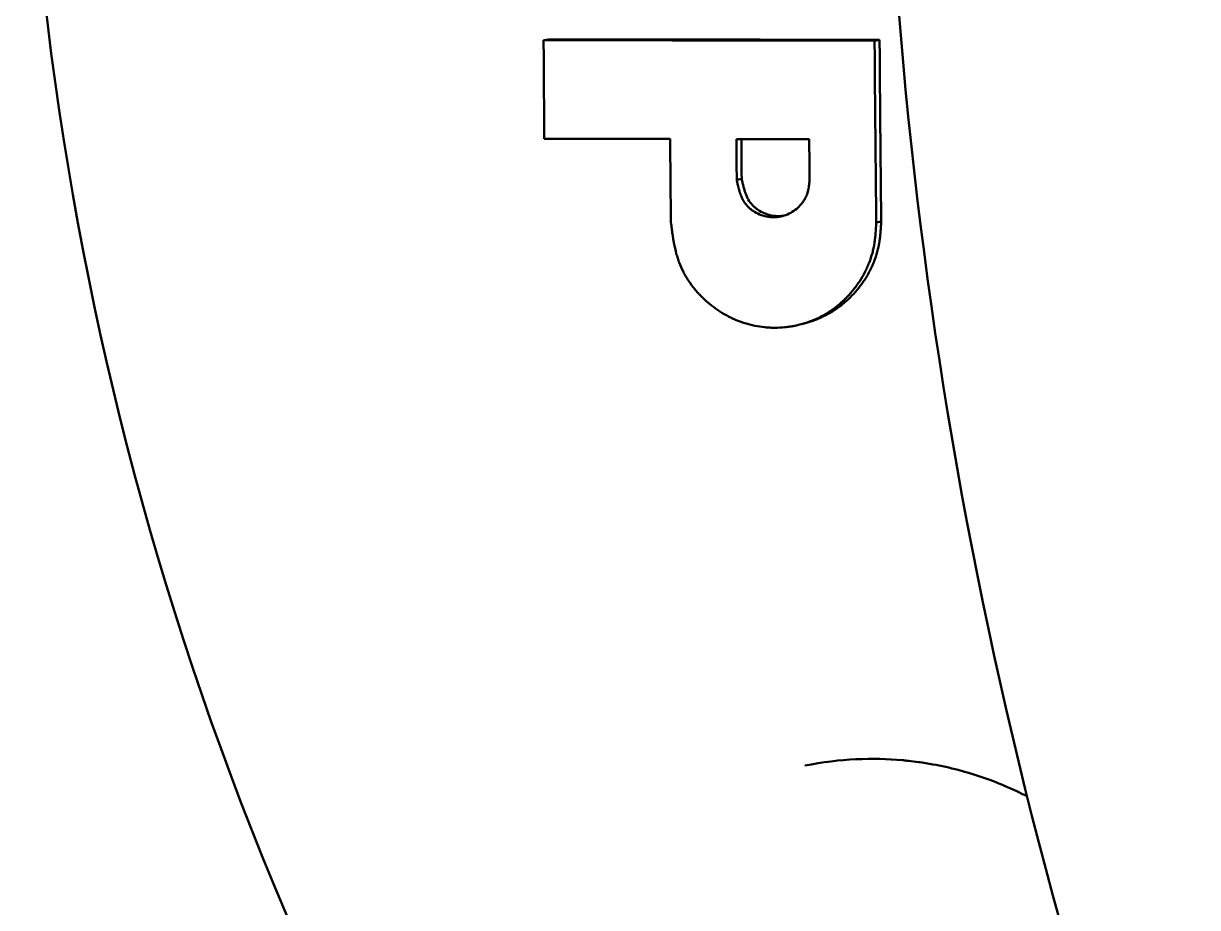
# Model space of a CAD drawing. Header units: millimetres. Extents: x 1510 to 10524, y 7125 to 13164.
# Drawn here: x 4993.7 to 4998.89, y 10933.52 to 10937.43 of the extents above; entities that cross this region are included whole.
import ezdxf

# ---------------------------------------------------------------- set-up
doc = ezdxf.new("R2010")
doc.units = ezdxf.units.MM
doc.header["$LTSCALE"] = 4
doc.layers.add('Visible (ISO)', color=7, linetype='Continuous', lineweight=50)

msp = doc.modelspace()

# ---------------------------------------------------------------- linework, layer by layer
at = {"layer": 'Visible (ISO)'}
for p, q in [((4996.0192, 10937.3596), (4995.997, 10937.3563)), ((4997.4817, 10937.3577), (4997.4595, 10937.3539)), ((4996.8723, 10936.744), (4996.8503, 10936.7393)), ((4997.4888, 10936.5555), (4997.467, 10936.5501)), ((4997.1594, 10936.108), (4997.1378, 10936.1019))]:
    msp.add_line(p, q, dxfattribs=at)
for centre, radius, start, end in [((5008.1988, 10939.1814), 14.5, 147.76905, 212.23095), ((5018.8488, 10939.1814), 21.35, 159.22944, 200.77056)]:
    msp.add_arc(centre, radius, start, end, dxfattribs=at)
for centre, major_axis, ratio, start_param, end_param in [((5009.0354, 10939.2777), (0.0653, 53.6427), 0.227351, 1.61505, 1.618411), ((5008.6413, 10939.2783), (0.0669, 53.5479), 0.219974, 1.615139, 1.618417), ((5009.032, 10939.2834), (-0.062, -52.3069), 0.226946, 4.757879, 4.761327)]:
    msp.add_ellipse(centre, major_axis=major_axis, ratio=ratio, start_param=start_param, end_param=end_param, dxfattribs=at)
for points, knots in [([(4996.0001, 10936.9208), (4995.9996, 10936.9934), (4995.999, 10937.066), (4995.9979, 10937.2111), (4995.9975, 10937.2837), (4995.997, 10937.3563)], [-0.4357829, -0.4357829, -0.4357829, -0.4357829, -0.2178914, -0.2178914, 0, 0, 0, 0]), ([(4997.4595, 10937.3539), (4997.4605, 10937.22), (4997.4617, 10937.0863), (4997.4641, 10936.8183), (4997.4655, 10936.6842), (4997.467, 10936.5501)], [-0.8046423, -0.8046423, -0.8046423, -0.8046423, -0.4028699, -0.4028699, 0, 0, 0, 0]), ([(4997.4817, 10937.3577), (4997.4827, 10937.2242), (4997.4837, 10937.0908), (4997.4861, 10936.8231), (4997.4874, 10936.6891), (4997.4888, 10936.5555)], [-0.8021992, -0.8021992, -0.8021992, -0.8021992, -0.4015141, -0.4015141, 0, 0, 0, 0]), ([(4996.5595, 10936.5516), (4996.5589, 10936.613), (4996.5583, 10936.6744), (4996.5571, 10936.7971), (4996.5566, 10936.8585), (4996.5561, 10936.9199)], [-0.3686791, -0.3686791, -0.3686791, -0.3686791, -0.1843396, -0.1843396, 0, 0, 0, 0]), ([(4997.1723, 10936.7387), (4997.1717, 10936.7317), (4997.1711, 10936.7256), (4997.1705, 10936.7203), (4997.1702, 10936.7176), (4997.1699, 10936.7152), (4997.1696, 10936.713), (4997.1695, 10936.7119), (4997.1693, 10936.7108), (4997.1692, 10936.7098), (4997.1691, 10936.7093), (4997.1691, 10936.7089), (4997.169, 10936.7084), (4997.1689, 10936.7079), (4997.1689, 10936.7077), (4997.1688, 10936.707), (4997.1687, 10936.7068), (4997.1687, 10936.7063), (4997.1686, 10936.7059), (4997.1685, 10936.7056), (4997.1685, 10936.7052), (4997.1684, 10936.7049), (4997.1683, 10936.7041), (4997.1682, 10936.7034), (4997.1681, 10936.7028), (4997.1678, 10936.7012), (4997.1675, 10936.6998), (4997.1673, 10936.6987), (4997.1667, 10936.6958), (4997.1663, 10936.6938), (4997.1655, 10936.6908), (4997.1649, 10936.6882), (4997.1642, 10936.6857), (4997.1635, 10936.6833), (4997.1628, 10936.6809), (4997.1621, 10936.6788), (4997.1612, 10936.6764), (4997.1607, 10936.6752), (4997.1602, 10936.6739), (4997.1598, 10936.6727), (4997.1593, 10936.6715), (4997.1588, 10936.6703), (4997.1583, 10936.6691), (4997.1572, 10936.6667), (4997.1561, 10936.6643), (4997.1549, 10936.6619), (4997.1526, 10936.6572), (4997.1499, 10936.6524), (4997.147, 10936.6479), (4997.1456, 10936.6456), (4997.1441, 10936.6435), (4997.1426, 10936.6413), (4997.141, 10936.6391), (4997.1394, 10936.637), (4997.1378, 10936.6349), (4997.1344, 10936.6307), (4997.1309, 10936.6266), (4997.1271, 10936.6227), (4997.112, 10936.6071), (4997.0944, 10936.5949), (4997.0749, 10936.5866), (4997.0652, 10936.5824), (4997.0552, 10936.5793), (4997.045, 10936.5772), (4997.0347, 10936.575), (4997.0242, 10936.574), (4997.0136, 10936.5739), (4996.9922, 10936.5739), (4996.9712, 10936.5781), (4996.951, 10936.5865), (4996.9409, 10936.5907), (4996.9316, 10936.5957), (4996.9225, 10936.6018), (4996.918, 10936.6049), (4996.9136, 10936.6082), (4996.9096, 10936.6115), (4996.9055, 10936.615), (4996.9018, 10936.6185), (4996.8982, 10936.6223), (4996.8947, 10936.6261), (4996.8913, 10936.63), (4996.8883, 10936.6342), (4996.8867, 10936.6363), (4996.8852, 10936.6384), (4996.8838, 10936.6406), (4996.8831, 10936.6417), (4996.8824, 10936.6428), (4996.8817, 10936.6439), (4996.881, 10936.6451), (4996.8803, 10936.6463), (4996.8797, 10936.6474), (4996.8794, 10936.6479), (4996.8791, 10936.6484), (4996.8788, 10936.6489), (4996.8785, 10936.6495), (4996.8782, 10936.65), (4996.8779, 10936.6506), (4996.8774, 10936.6516), (4996.8768, 10936.6527), (4996.8762, 10936.6539), (4996.8751, 10936.6561), (4996.8739, 10936.6585), (4996.8729, 10936.6608), (4996.8718, 10936.6632), (4996.8708, 10936.6656), (4996.8697, 10936.6682), (4996.8692, 10936.6694), (4996.8687, 10936.6707), (4996.8682, 10936.672), (4996.868, 10936.6727), (4996.8677, 10936.6733), (4996.8675, 10936.674), (4996.8673, 10936.6747), (4996.867, 10936.6754), (4996.8668, 10936.676), (4996.8666, 10936.6766), (4996.8664, 10936.6771), (4996.8662, 10936.6777), (4996.866, 10936.6782), (4996.8658, 10936.6788), (4996.8656, 10936.6794), (4996.8652, 10936.6805), (4996.8648, 10936.6817), (4996.8644, 10936.6829), (4996.8636, 10936.6853), (4996.8629, 10936.6879), (4996.8621, 10936.6904), (4996.8614, 10936.693), (4996.8606, 10936.6957), (4996.8598, 10936.6984), (4996.8595, 10936.6998), (4996.8591, 10936.7012), (4996.8587, 10936.7027), (4996.8585, 10936.7034), (4996.8584, 10936.7041), (4996.8582, 10936.7048), (4996.8581, 10936.7052), (4996.858, 10936.7056), (4996.8579, 10936.7059), (4996.8578, 10936.7063), (4996.8577, 10936.7068), (4996.8576, 10936.707), (4996.8575, 10936.7077), (4996.8574, 10936.7078), (4996.8573, 10936.7083), (4996.8572, 10936.7088), (4996.8571, 10936.7092), (4996.857, 10936.7097), (4996.8567, 10936.7106), (4996.8565, 10936.7117), (4996.8562, 10936.7128), (4996.8558, 10936.7148), (4996.8552, 10936.7173), (4996.8545, 10936.7201), (4996.8533, 10936.7256), (4996.8518, 10936.7326), (4996.8503, 10936.7393)], [0, 0, 0, 0, 0.03125, 0.03125, 0.03125, 0.046875, 0.046875, 0.046875, 0.054688, 0.054688, 0.054688, 0.058594, 0.058594, 0.058594, 0.0625, 0.0625, 0.0625, 0.063754, 0.063754, 0.063754, 0.065088, 0.065088, 0.065088, 0.06804, 0.06804, 0.06804, 0.075431, 0.075431, 0.075431, 0.093744, 0.093744, 0.093744, 0.109375, 0.109375, 0.109375, 0.125, 0.125, 0.125, 0.132427, 0.132427, 0.132427, 0.140268, 0.140268, 0.140268, 0.156249, 0.156249, 0.156249, 0.1875, 0.1875, 0.1875, 0.203333, 0.203333, 0.203333, 0.218945, 0.218945, 0.218945, 0.25, 0.25, 0.25, 0.375, 0.375, 0.375, 0.437602, 0.437602, 0.437602, 0.5, 0.5, 0.5, 0.625, 0.625, 0.625, 0.6875, 0.6875, 0.6875, 0.718522, 0.718522, 0.718522, 0.75, 0.75, 0.75, 0.78125, 0.78125, 0.78125, 0.796875, 0.796875, 0.796875, 0.804687, 0.804687, 0.804687, 0.8125, 0.8125, 0.8125, 0.816686, 0.816686, 0.816686, 0.82071, 0.82071, 0.82071, 0.828468, 0.828468, 0.828468, 0.84375, 0.84375, 0.84375, 0.859375, 0.859375, 0.859375, 0.867187, 0.867187, 0.867187, 0.871094, 0.871094, 0.871094, 0.875, 0.875, 0.875, 0.879473, 0.879473, 0.879473, 0.883593, 0.883593, 0.883593, 0.891274, 0.891274, 0.891274, 0.90625, 0.90625, 0.90625, 0.921875, 0.921875, 0.921875, 0.929687, 0.929687, 0.929687, 0.933594, 0.933594, 0.933594, 0.935547, 0.935547, 0.935547, 0.9375, 0.9375, 0.9375, 0.94353, 0.94353, 0.94353, 0.948542, 0.948542, 0.948542, 0.957111, 0.957111, 0.957111, 0.97177, 0.97177, 0.97177, 1, 1, 1, 1]), ([(4997.0597, 10936.581), (4997.0518, 10936.5797), (4997.0437, 10936.5791), (4997.0355, 10936.579), (4997.0141, 10936.579), (4996.9932, 10936.5831), (4996.9729, 10936.5916), (4996.9627, 10936.5958), (4996.9533, 10936.6009), (4996.9444, 10936.6068), (4996.94, 10936.6098), (4996.9356, 10936.6131), (4996.9316, 10936.6165), (4996.9275, 10936.6199), (4996.9237, 10936.6235), (4996.9201, 10936.6273), (4996.913, 10936.6348), (4996.9069, 10936.6431), (4996.9016, 10936.6523), (4996.9013, 10936.6528), (4996.9011, 10936.6533), (4996.9008, 10936.6538), (4996.9005, 10936.6544), (4996.9002, 10936.6549), (4996.8999, 10936.6555), (4996.8993, 10936.6565), (4996.8987, 10936.6576), (4996.8981, 10936.6588), (4996.897, 10936.661), (4996.8959, 10936.6633), (4996.8948, 10936.6657), (4996.8927, 10936.6705), (4996.8907, 10936.6755), (4996.8887, 10936.6808), (4996.8885, 10936.6815), (4996.8884, 10936.682), (4996.8882, 10936.6825), (4996.888, 10936.6831), (4996.8878, 10936.6837), (4996.8876, 10936.6842), (4996.8872, 10936.6854), (4996.8868, 10936.6866), (4996.8864, 10936.6878), (4996.8856, 10936.6901), (4996.8849, 10936.6926), (4996.8841, 10936.6952), (4996.8826, 10936.7004), (4996.8811, 10936.7059), (4996.8796, 10936.7118), (4996.8794, 10936.7126), (4996.8794, 10936.7127), (4996.8793, 10936.7131), (4996.8792, 10936.7136), (4996.8791, 10936.714), (4996.8789, 10936.7145), (4996.8787, 10936.7155), (4996.8785, 10936.7165), (4996.8782, 10936.7176), (4996.8777, 10936.7198), (4996.8771, 10936.7222), (4996.8765, 10936.7249), (4996.8753, 10936.7303), (4996.8739, 10936.7366), (4996.8723, 10936.744)], [0.4519443, 0.4519443, 0.4519443, 0.4519443, 0.5, 0.5, 0.5, 0.625, 0.625, 0.625, 0.6875, 0.6875, 0.6875, 0.71875, 0.71875, 0.71875, 0.75, 0.75, 0.75, 0.8125, 0.8125, 0.8125, 0.8164062, 0.8164062, 0.8164062, 0.8203125, 0.8203125, 0.8203125, 0.828125, 0.828125, 0.828125, 0.84375, 0.84375, 0.84375, 0.875, 0.875, 0.875, 0.8789062, 0.8789062, 0.8789062, 0.8828125, 0.8828125, 0.8828125, 0.890625, 0.890625, 0.890625, 0.90625, 0.90625, 0.90625, 0.9375, 0.9375, 0.9375, 0.9414062, 0.9414062, 0.9414062, 0.9453125, 0.9453125, 0.9453125, 0.953125, 0.953125, 0.953125, 0.96875, 0.96875, 0.96875, 1, 1, 1, 1]), ([(4997.467, 10936.5501), (4997.4659, 10936.5307), (4997.4649, 10936.5156), (4997.464, 10936.5048), (4997.464, 10936.5044), (4997.464, 10936.5037), (4997.4639, 10936.5032), (4997.4639, 10936.5027), (4997.4638, 10936.5022), (4997.4638, 10936.5017), (4997.4637, 10936.5006), (4997.4636, 10936.4996), (4997.4635, 10936.4986), (4997.4633, 10936.4966), (4997.4632, 10936.4946), (4997.463, 10936.4926), (4997.4626, 10936.4886), (4997.4622, 10936.4848), (4997.4618, 10936.4811), (4997.4609, 10936.4736), (4997.46, 10936.4665), (4997.4589, 10936.4598), (4997.4588, 10936.459), (4997.4586, 10936.458), (4997.4585, 10936.457), (4997.4583, 10936.4561), (4997.4582, 10936.4552), (4997.458, 10936.4543), (4997.4577, 10936.4524), (4997.4574, 10936.4506), (4997.4571, 10936.4487), (4997.4564, 10936.445), (4997.4557, 10936.4413), (4997.4549, 10936.4377), (4997.4533, 10936.4303), (4997.4516, 10936.423), (4997.4496, 10936.4158), (4997.4457, 10936.4012), (4997.4409, 10936.3869), (4997.4354, 10936.3727), (4997.434, 10936.3692), (4997.4326, 10936.3658), (4997.4311, 10936.3623), (4997.4297, 10936.3589), (4997.4282, 10936.3554), (4997.4266, 10936.352), (4997.4235, 10936.3452), (4997.4203, 10936.3384), (4997.4168, 10936.3317), (4997.4099, 10936.3183), (4997.4023, 10936.3051), (4997.3939, 10936.2922), (4997.3918, 10936.289), (4997.3898, 10936.2859), (4997.3877, 10936.2828), (4997.3856, 10936.2797), (4997.3834, 10936.2766), (4997.3812, 10936.2736), (4997.3768, 10936.2675), (4997.3723, 10936.2615), (4997.3677, 10936.2556), (4997.3583, 10936.2439), (4997.3484, 10936.2326), (4997.338, 10936.2217), (4997.3275, 10936.2109), (4997.3167, 10936.2007), (4997.3054, 10936.1911), (4997.294, 10936.1815), (4997.2823, 10936.1724), (4997.27, 10936.1639), (4997.2578, 10936.1554), (4997.2453, 10936.1477), (4997.2323, 10936.1405), (4997.2194, 10936.1334), (4997.206, 10936.1269), (4997.1922, 10936.121), (4997.1854, 10936.1181), (4997.1786, 10936.1154), (4997.1716, 10936.1129), (4997.1647, 10936.1103), (4997.1577, 10936.1079), (4997.1506, 10936.1057), (4997.1365, 10936.1013), (4997.122, 10936.0976), (4997.1074, 10936.0946), (4997.1, 10936.0931), (4997.0928, 10936.0918), (4997.0855, 10936.0907), (4997.0782, 10936.0896), (4997.0708, 10936.0887), (4997.0634, 10936.088), (4997.0487, 10936.0865), (4997.0338, 10936.0857), (4997.0188, 10936.0858), (4997.0113, 10936.0858), (4997.004, 10936.086), (4996.9965, 10936.0864), (4996.9891, 10936.0867), (4996.9817, 10936.0873), (4996.9743, 10936.0881), (4996.9595, 10936.0896), (4996.9448, 10936.0918), (4996.9301, 10936.0948), (4996.9154, 10936.0978), (4996.901, 10936.1015), (4996.8868, 10936.1059), (4996.8725, 10936.1103), (4996.8585, 10936.1155), (4996.8447, 10936.1214), (4996.8378, 10936.1243), (4996.8311, 10936.1274), (4996.8244, 10936.1306), (4996.8177, 10936.1339), (4996.811, 10936.1373), (4996.8045, 10936.1409), (4996.7913, 10936.1481), (4996.7785, 10936.1559), (4996.7659, 10936.1645), (4996.7533, 10936.173), (4996.7413, 10936.182), (4996.7296, 10936.1917), (4996.718, 10936.2013), (4996.7067, 10936.2116), (4996.6959, 10936.2224), (4996.6932, 10936.2251), (4996.6904, 10936.2279), (4996.6877, 10936.2307), (4996.6851, 10936.2335), (4996.6824, 10936.2364), (4996.6798, 10936.2392), (4996.6746, 10936.2449), (4996.6696, 10936.2507), (4996.6648, 10936.2566), (4996.6551, 10936.2684), (4996.6461, 10936.2805), (4996.6378, 10936.293), (4996.6368, 10936.2946), (4996.6356, 10936.2962), (4996.6346, 10936.2979), (4996.6335, 10936.2995), (4996.6325, 10936.3011), (4996.6315, 10936.3028), (4996.6294, 10936.306), (4996.6274, 10936.3093), (4996.6255, 10936.3126), (4996.6216, 10936.3192), (4996.6179, 10936.3259), (4996.6145, 10936.3326), (4996.6075, 10936.346), (4996.6015, 10936.3596), (4996.5963, 10936.3735), (4996.596, 10936.3743), (4996.5957, 10936.375), (4996.5954, 10936.3758), (4996.5952, 10936.3766), (4996.5949, 10936.3774), (4996.5946, 10936.3782), (4996.594, 10936.3798), (4996.5935, 10936.3814), (4996.5929, 10936.383), (4996.5918, 10936.3862), (4996.5907, 10936.3895), (4996.5896, 10936.3929), (4996.5875, 10936.3997), (4996.5854, 10936.4067), (4996.5835, 10936.414), (4996.5796, 10936.4285), (4996.5761, 10936.4441), (4996.573, 10936.4608), (4996.5729, 10936.4613), (4996.5728, 10936.4616), (4996.5727, 10936.4621), (4996.5726, 10936.4625), (4996.5726, 10936.4629), (4996.5725, 10936.4633), (4996.5723, 10936.4641), (4996.5722, 10936.465), (4996.572, 10936.4658), (4996.5717, 10936.4675), (4996.5714, 10936.4693), (4996.5711, 10936.471), (4996.5705, 10936.4745), (4996.5699, 10936.4782), (4996.5693, 10936.482), (4996.5681, 10936.4895), (4996.5668, 10936.4975), (4996.5656, 10936.506), (4996.5656, 10936.5061), (4996.5656, 10936.5061), (4996.5656, 10936.5061), (4996.5655, 10936.5065), (4996.5655, 10936.5071), (4996.5654, 10936.5076), (4996.5653, 10936.5082), (4996.5652, 10936.5088), (4996.5651, 10936.5094), (4996.565, 10936.5107), (4996.5648, 10936.5121), (4996.5646, 10936.5135), (4996.5642, 10936.5165), (4996.5637, 10936.5198), (4996.5632, 10936.5236), (4996.5622, 10936.5312), (4996.5609, 10936.5406), (4996.5595, 10936.5516)], [0, 0, 0, 0, 0.03125, 0.03125, 0.03125, 0.032227, 0.032227, 0.032227, 0.033203, 0.033203, 0.033203, 0.035156, 0.035156, 0.035156, 0.039063, 0.039063, 0.039063, 0.046875, 0.046875, 0.046875, 0.0625, 0.0625, 0.0625, 0.064453, 0.064453, 0.064453, 0.066406, 0.066406, 0.066406, 0.070313, 0.070313, 0.070313, 0.078125, 0.078125, 0.078125, 0.09375, 0.09375, 0.09375, 0.125, 0.125, 0.125, 0.132812, 0.132812, 0.132812, 0.140625, 0.140625, 0.140625, 0.15625, 0.15625, 0.15625, 0.1875, 0.1875, 0.1875, 0.195312, 0.195312, 0.195312, 0.203125, 0.203125, 0.203125, 0.21875, 0.21875, 0.21875, 0.25, 0.25, 0.25, 0.28125, 0.28125, 0.28125, 0.3125, 0.3125, 0.3125, 0.34375, 0.34375, 0.34375, 0.375, 0.375, 0.375, 0.390625, 0.390625, 0.390625, 0.40625, 0.40625, 0.40625, 0.4375, 0.4375, 0.4375, 0.453125, 0.453125, 0.453125, 0.46875, 0.46875, 0.46875, 0.5, 0.5, 0.5, 0.515625, 0.515625, 0.515625, 0.53125, 0.53125, 0.53125, 0.5625, 0.5625, 0.5625, 0.59375, 0.59375, 0.59375, 0.625, 0.625, 0.625, 0.640625, 0.640625, 0.640625, 0.65625, 0.65625, 0.65625, 0.6875, 0.6875, 0.6875, 0.71875, 0.71875, 0.71875, 0.75, 0.75, 0.75, 0.757813, 0.757813, 0.757813, 0.765625, 0.765625, 0.765625, 0.78125, 0.78125, 0.78125, 0.8125, 0.8125, 0.8125, 0.816406, 0.816406, 0.816406, 0.820313, 0.820313, 0.820313, 0.828125, 0.828125, 0.828125, 0.84375, 0.84375, 0.84375, 0.875, 0.875, 0.875, 0.876953, 0.876953, 0.876953, 0.878906, 0.878906, 0.878906, 0.882813, 0.882813, 0.882813, 0.890625, 0.890625, 0.890625, 0.90625, 0.90625, 0.90625, 0.9375, 0.9375, 0.9375, 0.938477, 0.938477, 0.938477, 0.939453, 0.939453, 0.939453, 0.941406, 0.941406, 0.941406, 0.945313, 0.945313, 0.945313, 0.953125, 0.953125, 0.953125, 0.96875, 0.96875, 0.96875, 0.968872, 0.968872, 0.968872, 0.970703, 0.970703, 0.970703, 0.972656, 0.972656, 0.972656, 0.976563, 0.976563, 0.976563, 0.984375, 0.984375, 0.984375, 1, 1, 1, 1]), ([(4997.4888, 10936.5555), (4997.4883, 10936.5458), (4997.4878, 10936.5372), (4997.4873, 10936.5296), (4997.4868, 10936.5225), (4997.4864, 10936.5164), (4997.486, 10936.5112), (4997.4859, 10936.5109), (4997.4859, 10936.5107), (4997.4859, 10936.5102), (4997.4858, 10936.5099), (4997.4858, 10936.5092), (4997.4857, 10936.5087), (4997.4857, 10936.5081), (4997.4857, 10936.5076), (4997.4856, 10936.5071), (4997.4855, 10936.506), (4997.4854, 10936.505), (4997.4853, 10936.5041), (4997.4851, 10936.5017), (4997.485, 10936.4998), (4997.4848, 10936.4981), (4997.4844, 10936.4939), (4997.4841, 10936.4909), (4997.4836, 10936.4865), (4997.4832, 10936.4828), (4997.4827, 10936.4792), (4997.4822, 10936.4756), (4997.482, 10936.4739), (4997.4818, 10936.4721), (4997.4815, 10936.4704), (4997.4813, 10936.4687), (4997.481, 10936.4672), (4997.4807, 10936.4653), (4997.4806, 10936.4645), (4997.4805, 10936.4635), (4997.4803, 10936.4626), (4997.4802, 10936.4616), (4997.48, 10936.4607), (4997.4798, 10936.4598), (4997.4795, 10936.4579), (4997.4792, 10936.4561), (4997.4789, 10936.4543), (4997.4782, 10936.4505), (4997.4774, 10936.4468), (4997.4767, 10936.4432), (4997.4751, 10936.4359), (4997.4734, 10936.4288), (4997.4714, 10936.4214), (4997.4694, 10936.4141), (4997.4672, 10936.4069), (4997.4649, 10936.3998), (4997.4625, 10936.3926), (4997.4599, 10936.3854), (4997.4571, 10936.3784), (4997.4558, 10936.3749), (4997.4544, 10936.3715), (4997.4529, 10936.368), (4997.4515, 10936.3646), (4997.4499, 10936.3612), (4997.4484, 10936.3577), (4997.4453, 10936.3509), (4997.442, 10936.3441), (4997.4386, 10936.3375), (4997.4351, 10936.3308), (4997.4315, 10936.3241), (4997.4277, 10936.3176), (4997.4238, 10936.311), (4997.4198, 10936.3043), (4997.4157, 10936.298), (4997.4136, 10936.2948), (4997.4115, 10936.2918), (4997.4094, 10936.2886), (4997.4073, 10936.2856), (4997.4051, 10936.2825), (4997.4029, 10936.2794), (4997.3986, 10936.2734), (4997.3941, 10936.2674), (4997.3894, 10936.2615), (4997.38, 10936.2498), (4997.3701, 10936.2384), (4997.3597, 10936.2276), (4997.3492, 10936.2168), (4997.3384, 10936.2067), (4997.3271, 10936.197), (4997.3157, 10936.1874), (4997.3039, 10936.1783), (4997.2917, 10936.1699), (4997.2796, 10936.1615), (4997.267, 10936.1537), (4997.254, 10936.1466), (4997.2411, 10936.1394), (4997.2275, 10936.1328), (4997.2139, 10936.1271), (4997.2071, 10936.1241), (4997.2003, 10936.1214), (4997.1933, 10936.1189), (4997.1864, 10936.1163), (4997.1794, 10936.114), (4997.1723, 10936.1118), (4997.168, 10936.1104), (4997.1638, 10936.1092), (4997.1594, 10936.108)], [0, 0, 0, 0, 0.015625, 0.015625, 0.015625, 0.0302734, 0.0302734, 0.0302734, 0.03125, 0.03125, 0.03125, 0.031901, 0.031901, 0.031901, 0.0325924, 0.0325924, 0.0325924, 0.0341157, 0.0341157, 0.0341157, 0.037864, 0.037864, 0.037864, 0.0468723, 0.0468723, 0.0468723, 0.0546875, 0.0546875, 0.0546875, 0.0585937, 0.0585937, 0.0585937, 0.0625, 0.0625, 0.0625, 0.0642708, 0.0642708, 0.0642708, 0.0660813, 0.0660813, 0.0660813, 0.0698158, 0.0698158, 0.0698158, 0.0776595, 0.0776595, 0.0776595, 0.0937492, 0.0937492, 0.0937492, 0.109375, 0.109375, 0.109375, 0.125, 0.125, 0.125, 0.1328933, 0.1328933, 0.1328933, 0.1406962, 0.1406962, 0.1406962, 0.1562499, 0.1562499, 0.1562499, 0.171875, 0.171875, 0.171875, 0.1875, 0.1875, 0.1875, 0.1954387, 0.1954387, 0.1954387, 0.2033127, 0.2033127, 0.2033127, 0.2189266, 0.2189266, 0.2189266, 0.25, 0.25, 0.25, 0.2811787, 0.2811787, 0.2811787, 0.3125242, 0.3125242, 0.3125242, 0.3438297, 0.3438297, 0.3438297, 0.375, 0.375, 0.375, 0.3907563, 0.3907563, 0.3907563, 0.406414, 0.406414, 0.406414, 0.4157884, 0.4157884, 0.4157884, 0.4157884]), ([(4998.1331, 10934.0163), (4998.1181, 10934.0239), (4998.103, 10934.0314), (4998.0877, 10934.0386), (4998.0744, 10934.0448), (4998.061, 10934.0509), (4998.0475, 10934.0568), (4998.0465, 10934.0572), (4998.0455, 10934.0577), (4998.0445, 10934.0581), (4998.0298, 10934.0644), (4998.0191, 10934.0689), (4998.0063, 10934.074), (4997.9502, 10934.0965), (4997.8909, 10934.1163), (4997.8287, 10934.1326), (4997.7925, 10934.142), (4997.7553, 10934.1503), (4997.7171, 10934.1573), (4997.6961, 10934.1611), (4997.6747, 10934.1645), (4997.653, 10934.1675), (4997.6387, 10934.1695), (4997.6242, 10934.1712), (4997.6096, 10934.1728), (4997.6076, 10934.173), (4997.6056, 10934.1732), (4997.6035, 10934.1735), (4997.5938, 10934.1745), (4997.5888, 10934.1749), (4997.5815, 10934.1756), (4997.5184, 10934.1812), (4997.4499, 10934.1832), (4997.3767, 10934.1797), (4997.3057, 10934.1763), (4997.2303, 10934.1676), (4997.1515, 10934.1517)], [0.7237964, 0.7237964, 0.7237964, 0.7237964, 0.7371094, 0.7371094, 0.7371094, 0.7486542, 0.7486542, 0.7486542, 0.7494981, 0.7494981, 0.7494981, 0.7615712, 0.7615712, 0.7615712, 0.8142434, 0.8142434, 0.8142434, 0.8448873, 0.8448873, 0.8448873, 0.8618315, 0.8618315, 0.8618315, 0.8730752, 0.8730752, 0.8730752, 0.8746471, 0.8746471, 0.8746471, 0.88162, 0.88162, 0.88162, 0.9417733, 0.9417733, 0.9417733, 1, 1, 1, 1])]:
    msp.add_open_spline(points, degree=3, knots=knots, dxfattribs=at)
for points in [[(4995.997, 10937.3563), (4996.5145, 10937.3555), (4997.0021, 10937.3546), (4997.4595, 10937.3539)], [(4996.0192, 10937.3596), (4996.5368, 10937.3589), (4997.0243, 10937.3583), (4997.4817, 10937.3577)], [(4996.5561, 10936.9199), (4996.3749, 10936.9202), (4996.1896, 10936.9205), (4996.0001, 10936.9208)], [(4996.8487, 10936.9194), (4996.9574, 10936.9192), (4997.0647, 10936.9191), (4997.1706, 10936.9189)]]:
    msp.add_open_spline(points, degree=3, dxfattribs=at)

doc.saveas('drawing.dxf')
